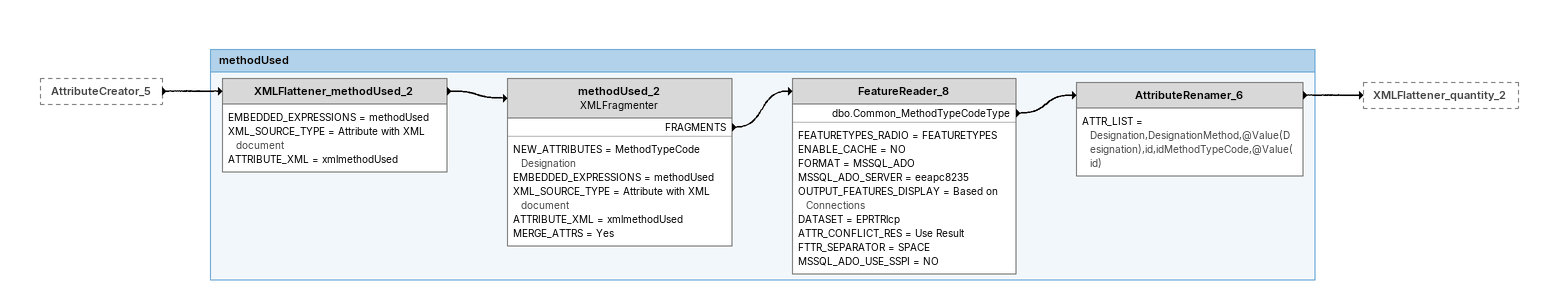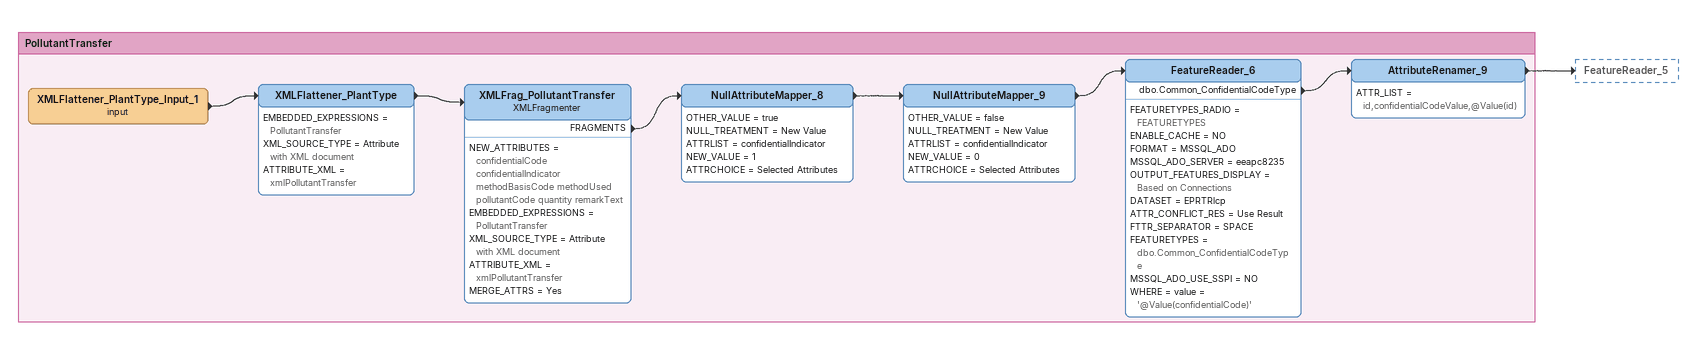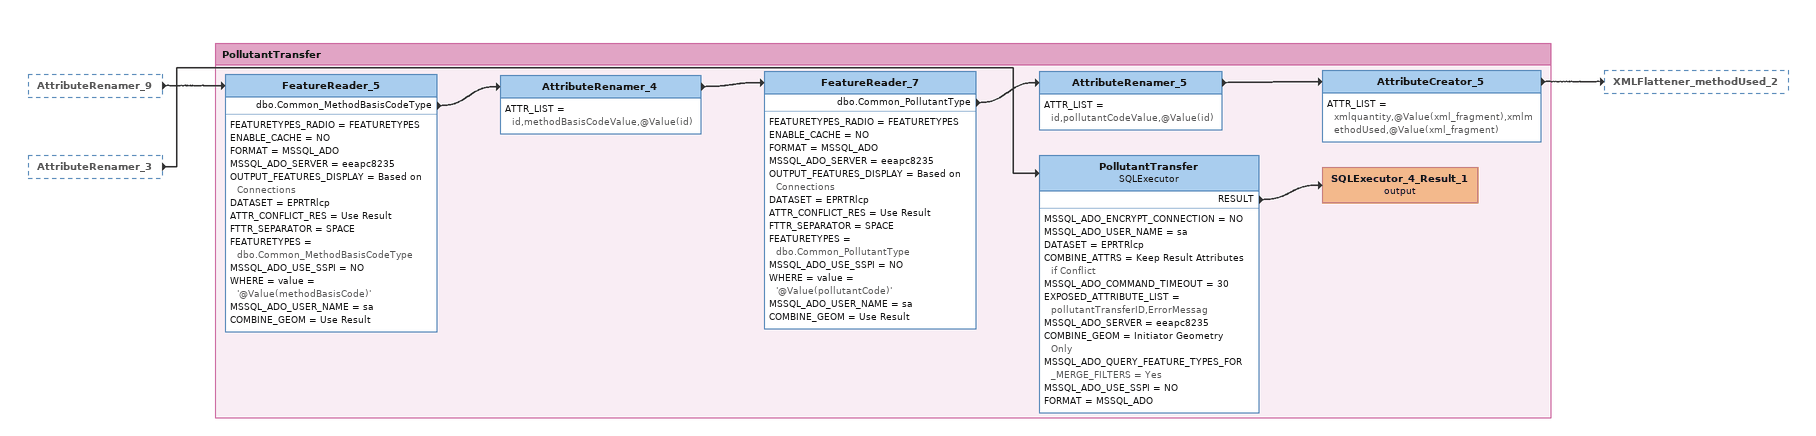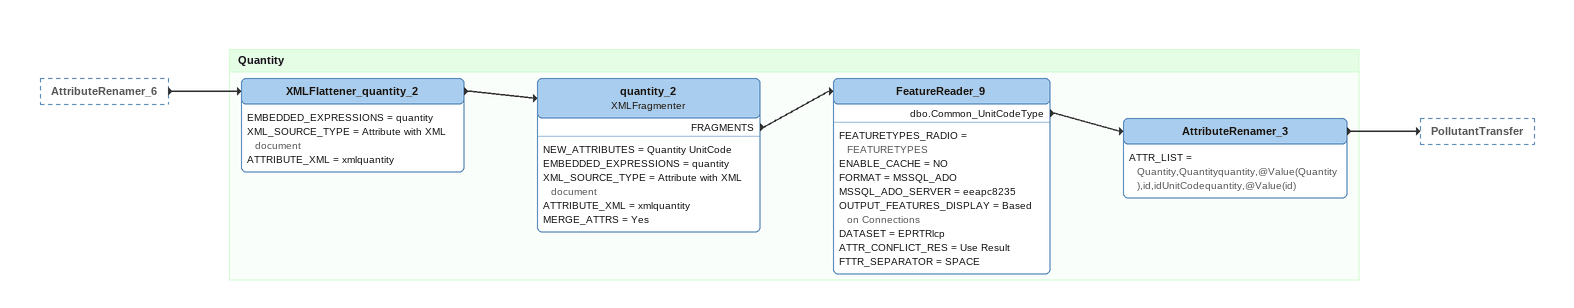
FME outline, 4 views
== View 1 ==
AttributeCreator_5 [outside]
    -> XMLFlattener_methodUsed_2

Bookmark: methodUsed
XMLFlattener_methodUsed_2
    EMBEDDED_EXPRESSIONS = methodUsed
    XML_SOURCE_TYPE = Attribute with XML document
    ATTRIBUTE_XML = xmlmethodUsed
    -> methodUsed_2
methodUsed_2: XMLFragmenter
    NEW_ATTRIBUTES = MethodTypeCode Designation
    EMBEDDED_EXPRESSIONS = methodUsed
    XML_SOURCE_TYPE = Attribute with XML document
    ATTRIBUTE_XML = xmlmethodUsed
    MERGE_ATTRS = Yes
    FRAGMENTS -> FeatureReader_8
FeatureReader_8
    FEATURETYPES_RADIO = FEATURETYPES
    ENABLE_CACHE = NO
    FORMAT = MSSQL_ADO
    MSSQL_ADO_SERVER = eeapc8235
    OUTPUT_FEATURES_DISPLAY = Based on Connections
    DATASET = EPRTRlcp
    ATTR_CONFLICT_RES = Use Result
    FTTR_SEPARATOR = SPACE
    MSSQL_ADO_USE_SSPI = NO
    dbo.Common_MethodTypeCodeType -> AttributeRenamer_6
AttributeRenamer_6
    ATTR_LIST = Designation,DesignationMethod,@Value(Designation),id,idMethodTypeCode,@Value(id)
    -> XMLFlattener_quantity_2

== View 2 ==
Bookmark: PollutantTransfer
XMLFlattener_PlantType_Input_1 (input)
    -> XMLFlattener_PlantType
XMLFlattener_PlantType
    EMBEDDED_EXPRESSIONS = PollutantTransfer
    XML_SOURCE_TYPE = Attribute with XML document
    ATTRIBUTE_XML = xmlPollutantTransfer
    -> XMLFrag_PollutantTransfer
XMLFrag_PollutantTransfer: XMLFragmenter
    NEW_ATTRIBUTES = confidentialCode confidentialIndicator methodBasisCode methodUsed pollutantCode quantity remarkText
    EMBEDDED_EXPRESSIONS = PollutantTransfer
    XML_SOURCE_TYPE = Attribute with XML document
    ATTRIBUTE_XML = xmlPollutantTransfer
    MERGE_ATTRS = Yes
    FRAGMENTS -> NullAttributeMapper_8
NullAttributeMapper_8
    OTHER_VALUE = true
    NULL_TREATMENT = New Value
    ATTRLIST = confidentialIndicator
    NEW_VALUE = 1
    ATTRCHOICE = Selected Attributes
    -> NullAttributeMapper_9
NullAttributeMapper_9
    OTHER_VALUE = false
    NULL_TREATMENT = New Value
    ATTRLIST = confidentialIndicator
    NEW_VALUE = 0
    ATTRCHOICE = Selected Attributes
    -> FeatureReader_6
FeatureReader_6
    FEATURETYPES_RADIO = FEATURETYPES
    ENABLE_CACHE = NO
    FORMAT = MSSQL_ADO
    MSSQL_ADO_SERVER = eeapc8235
    OUTPUT_FEATURES_DISPLAY = Based on Connections
    DATASET = EPRTRlcp
    ATTR_CONFLICT_RES = Use Result
    FTTR_SEPARATOR = SPACE
    FEATURETYPES = dbo.Common_ConfidentialCodeType
    MSSQL_ADO_USE_SSPI = NO
    WHERE = value = '@Value(confidentialCode)'
    dbo.Common_ConfidentialCodeType -> AttributeRenamer_9
AttributeRenamer_9
    ATTR_LIST = id,confidentialCodeValue,@Value(id)
    -> FeatureReader_5

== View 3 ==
AttributeRenamer_9 [outside]
    -> FeatureReader_5
AttributeRenamer_3 [outside]
    -> PollutantTransfer

Bookmark: PollutantTransfer
FeatureReader_5
    FEATURETYPES_RADIO = FEATURETYPES
    ENABLE_CACHE = NO
    FORMAT = MSSQL_ADO
    MSSQL_ADO_SERVER = eeapc8235
    OUTPUT_FEATURES_DISPLAY = Based on Connections
    DATASET = EPRTRlcp
    ATTR_CONFLICT_RES = Use Result
    FTTR_SEPARATOR = SPACE
    FEATURETYPES = dbo.Common_MethodBasisCodeType
    MSSQL_ADO_USE_SSPI = NO
    WHERE = value = '@Value(methodBasisCode)'
    MSSQL_ADO_USER_NAME = sa
    COMBINE_GEOM = Use Result
    dbo.Common_MethodBasisCodeType -> AttributeRenamer_4
AttributeRenamer_4
    ATTR_LIST = id,methodBasisCodeValue,@Value(id)
    -> FeatureReader_7
FeatureReader_7
    FEATURETYPES_RADIO = FEATURETYPES
    ENABLE_CACHE = NO
    FORMAT = MSSQL_ADO
    MSSQL_ADO_SERVER = eeapc8235
    OUTPUT_FEATURES_DISPLAY = Based on Connections
    DATASET = EPRTRlcp
    ATTR_CONFLICT_RES = Use Result
    FTTR_SEPARATOR = SPACE
    FEATURETYPES = dbo.Common_PollutantType
    MSSQL_ADO_USE_SSPI = NO
    WHERE = value = '@Value(pollutantCode)'
    MSSQL_ADO_USER_NAME = sa
    COMBINE_GEOM = Use Result
    dbo.Common_PollutantType -> AttributeRenamer_5
AttributeRenamer_5
    ATTR_LIST = id,pollutantCodeValue,@Value(id)
    -> AttributeCreator_5
AttributeCreator_5
    ATTR_LIST = xmlquantity,@Value(xml_fragment),xmlmethodUsed,@Value(xml_fragment)
    -> XMLFlattener_methodUsed_2
PollutantTransfer: SQLExecutor
    MSSQL_ADO_ENCRYPT_CONNECTION = NO
    MSSQL_ADO_USER_NAME = sa
    DATASET = EPRTRlcp
    COMBINE_ATTRS = Keep Result Attributes if Conflict
    MSSQL_ADO_COMMAND_TIMEOUT = 30
    EXPOSED_ATTRIBUTE_LIST = pollutantTransferID,ErrorMessag
    MSSQL_ADO_SERVER = eeapc8235
    COMBINE_GEOM = Initiator Geometry Only
    MSSQL_ADO_QUERY_FEATURE_TYPES_FOR_MERGE_FILTERS = Yes
    MSSQL_ADO_USE_SSPI = NO
    FORMAT = MSSQL_ADO
    RESULT -> SQLExecutor_4_Result_1 (output)
SQLExecutor_4_Result_1 (output)

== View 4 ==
AttributeRenamer_6 [outside]
    -> XMLFlattener_quantity_2

Bookmark: Quantity
XMLFlattener_quantity_2
    EMBEDDED_EXPRESSIONS = quantity
    XML_SOURCE_TYPE = Attribute with XML document
    ATTRIBUTE_XML = xmlquantity
    -> quantity_2
quantity_2: XMLFragmenter
    NEW_ATTRIBUTES = Quantity UnitCode
    EMBEDDED_EXPRESSIONS = quantity
    XML_SOURCE_TYPE = Attribute with XML document
    ATTRIBUTE_XML = xmlquantity
    MERGE_ATTRS = Yes
    FRAGMENTS -> FeatureReader_9
FeatureReader_9
    FEATURETYPES_RADIO = FEATURETYPES
    ENABLE_CACHE = NO
    FORMAT = MSSQL_ADO
    MSSQL_ADO_SERVER = eeapc8235
    OUTPUT_FEATURES_DISPLAY = Based on Connections
    DATASET = EPRTRlcp
    ATTR_CONFLICT_RES = Use Result
    FTTR_SEPARATOR = SPACE
    dbo.Common_UnitCodeType -> AttributeRenamer_3
AttributeRenamer_3
    ATTR_LIST = Quantity,Quantityquantity,@Value(Quantity),id,idUnitCodequantity,@Value(id)
    -> PollutantTransfer
